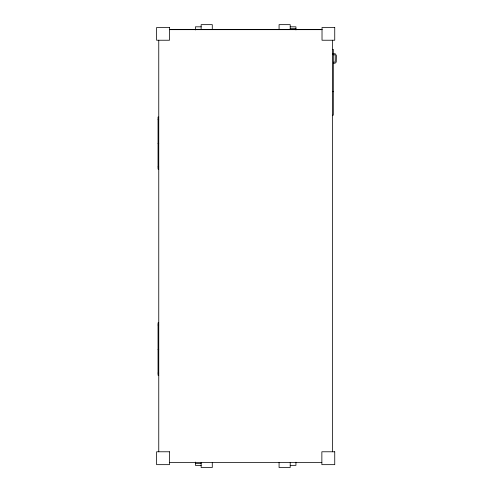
<?xml version="1.0" encoding="UTF-8"?>
<svg xmlns="http://www.w3.org/2000/svg" width="493" height="493" viewBox="0 0 493 493"><rect width="100%" height="100%" fill="white"/><g stroke="black" fill="none" stroke-linecap="round" stroke-linejoin="round"><path stroke-width="0.74" d="M201.144 26.813L195.419 26.813L195.419 29.974M290.211 26.813L295.936 26.813L295.936 29.95M290.211 28.643L295.936 28.643M195.419 29.346L201.144 29.346M169.493 29.5L322.021 29.5M169.493 29.66L322.021 29.66M332.596 49.349L333.311 49.349L333.311 115.189L332.596 115.189M333.095 53.583L335.388 53.854L336.386 55.573L336.238 62.081L335.154 63.166L333.669 63.32M333.669 62.173L334.71 62.106L335.215 61.539L335.234 55.475L334.71 54.797L333.095 54.729L333.095 53.515M332.596 91.68L333.311 91.68M158.758 117.087L158.043 117.087L158.043 169.068L158.758 169.068M158.043 119.238L158.758 119.238M158.043 143.303L158.758 143.303M158.043 166.917L158.758 166.917M158.758 322.866L158.043 322.866L158.043 375.198L158.758 375.198M158.043 325.01L158.758 325.01M158.043 349.426L158.758 349.426M158.043 373.047L158.758 373.047M169.493 462.514L321.861 462.514M195.419 463.512L201.144 463.512M201.144 465.361L195.419 465.361L195.419 462.07M290.211 465.355L295.936 465.355L295.936 462.194M332.596 40.235L332.596 451.779M290.211 29.66L290.211 24.65L279.075 24.65L279.075 29.66M290.211 462.514L290.211 467.518L279.075 467.518L279.075 462.514M212.28 29.66L212.28 24.65L201.144 24.65L201.144 29.66M212.28 462.514L212.28 467.518L201.144 467.518L201.144 462.514M158.758 40.235L158.758 451.779M169.493 27.509L156.614 27.509L156.614 40.235L169.493 40.235L169.493 27.509M334.741 27.509L322.021 27.509L322.021 40.235L334.741 40.235L334.741 27.509M169.493 451.779L156.614 451.779L156.614 464.659L169.493 464.659L169.493 451.779M334.741 451.779L321.861 451.779L321.861 464.659L334.741 464.659L334.741 451.779"/></g></svg>
